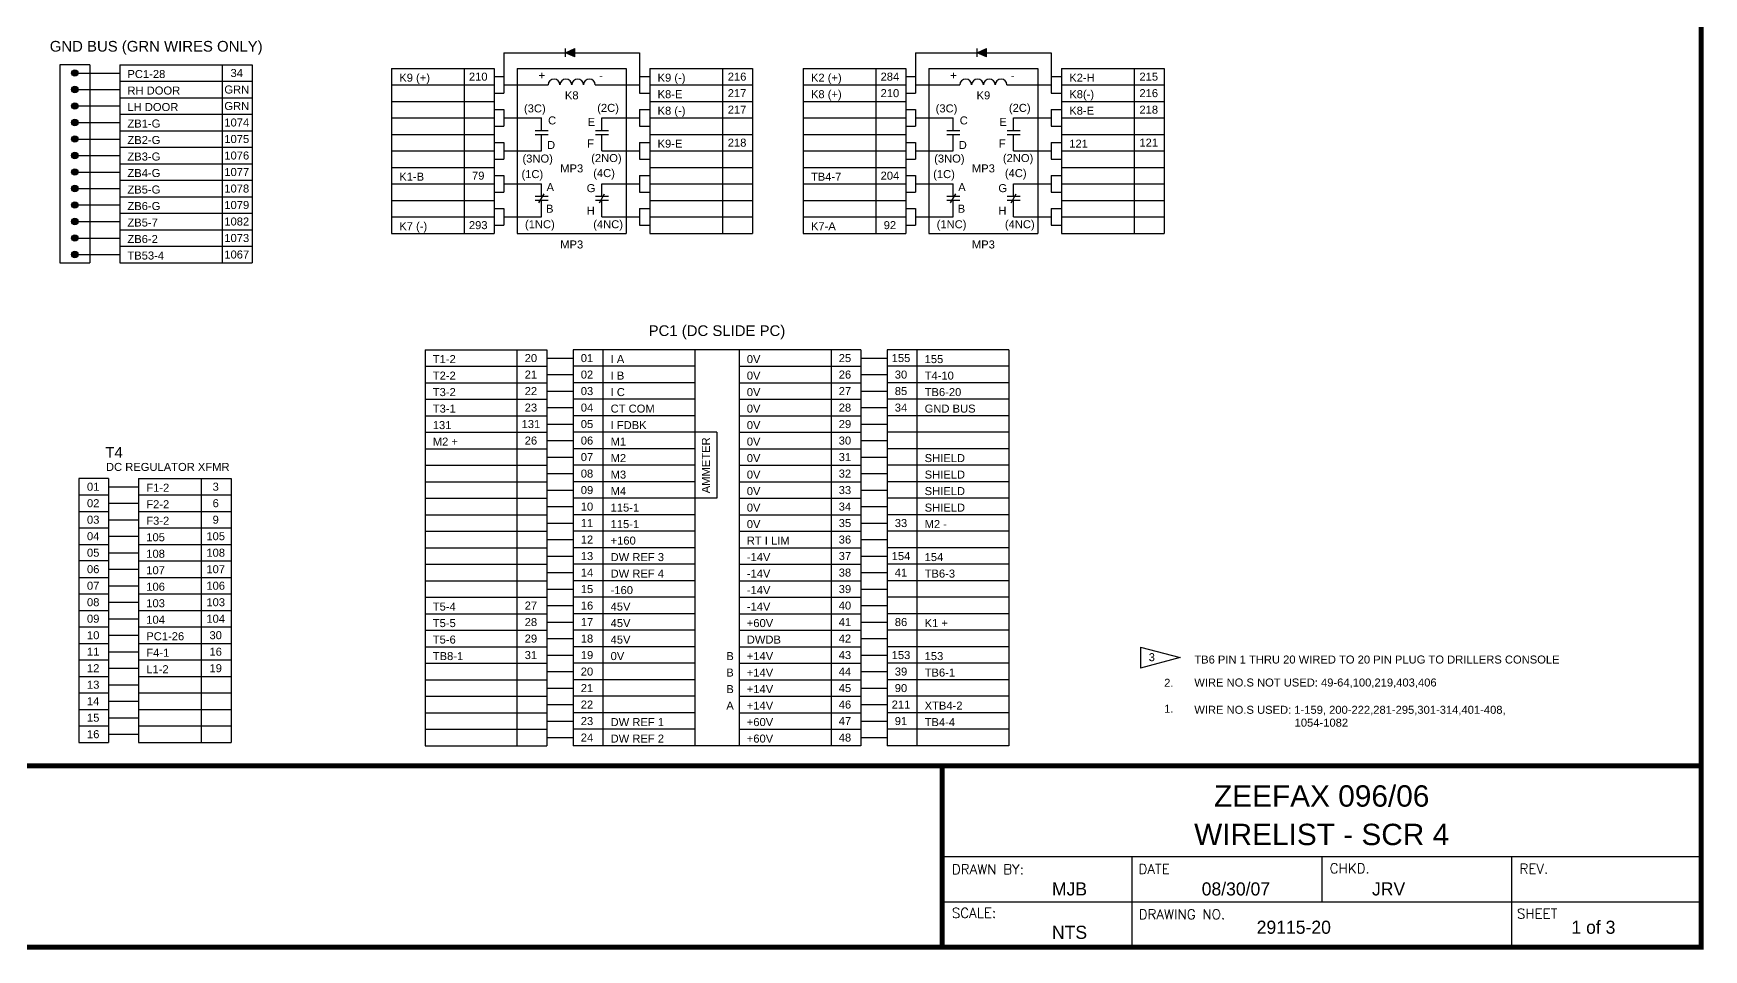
# Model space of a CAD drawing. Extents: x 1.4 to 18.1, y -1.8 to 8.6.
# Drawn here: x 8.3 to 18.08, y -1.79 to 3.57 of the extents above; entities that cross this region are included whole.
import ezdxf
from ezdxf.enums import TextEntityAlignment as Align

# ---------------------------------------------------------------- set-up
doc = ezdxf.new("R2010")
doc.units = 0
doc.header["$MEASUREMENT"] = 0
doc.layers.get('0').update_dxf_attribs({"linetype": 'CONTINUOUS'})
doc.layers.add('DRAWING', color=7, linetype='CONTINUOUS')
doc.styles.add('A1', font='A1.shx')
doc.styles.add('ROMAND', font='ROMAND.shx')
doc.styles.get("Standard").update_dxf_attribs({"font": 'ARIAL.TTF'})

# ---------------------------------------------------------------- blocks, each defined once
blk = doc.blocks.new('DOT')
h = blk.add_hatch(color=256)
edge = h.paths.add_edge_path()
edge.add_arc((0, 0), 0.0249, 0, 360)
blk.add_circle((0, 0), 0.0249)
blk = doc.blocks.new('N_C_CONTACT')
for p, q in [((0.051, 0.031), (-0.051, 0.031)), ((0.051, 0), (-0.051, 0)), ((-0.02, -0.019), (0.02, 0.05))]:
    blk.add_line(p, q)
blk = doc.blocks.new('DIODE')
blk.add_hatch(color=256).paths.add_polyline_path([(0.072, 0), (0, 0.033), (0, -0.033)])
for p, q in [((0, 0.033), (0.072, 0)), ((0, 0.033), (0, -0.033)), ((0.072, 0), (0, -0.033)), ((0.072, 0.033), (0.072, -0.033))]:
    blk.add_line(p, q)
blk = doc.blocks.new('coil')
for centre in [(0.046, 0), (0.138, 0), (0.23, 0), (0.322, 0)]:
    blk.add_arc(centre, 0.046, 0, 180)
blk = doc.blocks.new('NPCAP')
for p, q in [((0, 0.051), (0, -0.051)), ((0.031, 0.051), (0.031, -0.051))]:
    blk.add_line(p, q)

msp = doc.modelspace()

# ---------------------------------------------------------------- linework, layer by layer
at = {"color": 7}
for p, q in [((13.6247, -1.2464), (18.0699, -1.2464)), ((14.736, -1.2464), (14.736, -1.7766)), ((15.8473, -1.2464), (15.8473, -1.5115)), ((16.9586, -1.2464), (16.9586, -1.7766)), ((13.6247, -1.5115), (18.0699, -1.5115))]:
    msp.add_line(p, q, dxfattribs=at)
at = {"color": 7, "const_width": 0.0288}
msp.add_lwpolyline([(18.0699, -1.7766), (18.0699, 8.6186), (1.4376, 8.6186), (1.4376, -1.7766)], close=True, dxfattribs=at)
for points in [[(1.4376, -0.7162), (18.0699, -0.7162)], [(13.6247, -1.7766), (13.6247, -0.7162)]]:
    msp.add_lwpolyline(points, dxfattribs=at)
at = {"layer": 'DRAWING', "color": 7}
for p, q in [((11.0574, 3.4588), (11.8519, 3.4588)), ((11.0574, 3.4588), (11.0574, 3.2221)), ((11.8519, 3.4588), (11.8519, 3.2221)), ((13.4687, 3.4588), (14.2632, 3.4588)), ((13.4687, 3.4588), (13.4687, 3.2221)), ((14.2632, 3.4588), (14.2632, 3.2221)), ((8.6315, 3.3883), (8.4567, 3.3883)), ((8.4567, 3.3883), (8.4567, 2.2293)), ((8.5441, 3.34), (8.8071, 3.34)), ((8.6315, 3.3883), (8.6315, 2.2293)), ((8.8071, 3.3883), (8.8071, 2.2293)), ((8.8071, 3.3883), (9.5828, 3.3883)), ((9.408, 3.3883), (9.408, 2.2293)), ((9.5828, 3.3883), (9.5828, 2.2293)), ((10.3993, 3.367), (10.3993, 2.4012)), ((10.3993, 3.367), (11.0002, 3.367)), ((10.8254, 3.367), (10.8254, 2.4012)), ((11.0002, 3.367), (11.0002, 2.4012)), ((11.1351, 3.367), (11.1351, 2.4012)), ((11.1351, 3.367), (11.7742, 3.367)), ((11.7742, 3.367), (11.7742, 2.4012)), ((11.9123, 3.367), (12.5132, 3.367)), ((11.9123, 3.367), (11.9123, 2.4012)), ((12.3384, 3.367), (12.3384, 2.4012)), ((12.5132, 3.367), (12.5132, 2.4012)), ((12.8106, 3.367), (13.4116, 3.367)), ((12.8106, 3.367), (12.8106, 2.4012)), ((13.2367, 3.367), (13.2367, 2.4012)), ((13.4116, 3.367), (13.4116, 2.4012)), ((13.5464, 3.367), (13.5464, 2.4012)), ((13.5464, 3.367), (14.1856, 3.367)), ((14.1856, 3.367), (14.1856, 2.4012)), ((14.3236, 3.367), (14.9246, 3.367)), ((14.3236, 3.367), (14.3236, 2.4012)), ((14.7497, 3.367), (14.7497, 2.4012)), ((14.9246, 3.367), (14.9246, 2.4012)), ((8.5441, 3.2434), (8.8071, 3.2434)), ((8.8071, 3.2917), (9.5828, 3.2917)), ((10.3993, 3.2704), (11.0002, 3.2704)), ((11.0002, 3.3187), (11.0574, 3.3187)), ((11.0574, 3.2704), (11.3168, 3.2704)), ((11.5925, 3.2704), (11.8519, 3.2704)), ((11.8519, 3.3187), (11.9123, 3.3187)), ((11.9123, 3.2704), (12.5132, 3.2704)), ((12.8106, 3.2704), (13.4116, 3.2704)), ((13.4116, 3.3187), (13.4687, 3.3187)), ((13.4687, 3.2704), (13.7281, 3.2704)), ((14.0038, 3.2704), (14.2632, 3.2704)), ((14.2632, 3.3187), (14.3236, 3.3187)), ((14.3236, 3.2704), (14.9246, 3.2704)), ((8.5441, 3.1469), (8.8071, 3.1469)), ((8.8071, 3.1951), (9.5828, 3.1951)), ((10.3993, 3.1738), (11.0002, 3.1738)), ((11.0002, 3.2221), (11.0574, 3.2221)), ((11.8519, 3.2221), (11.9123, 3.2221)), ((11.9123, 3.1738), (12.5132, 3.1738)), ((12.8106, 3.1738), (13.4116, 3.1738)), ((13.4116, 3.2221), (13.4687, 3.2221)), ((14.2632, 3.2221), (14.3236, 3.2221)), ((14.3236, 3.1738), (14.9246, 3.1738)), ((8.5441, 3.0503), (8.8071, 3.0503)), ((8.8071, 3.0986), (9.5828, 3.0986)), ((10.3993, 3.0772), (11.0002, 3.0772)), ((11.0002, 3.1255), (11.0574, 3.1255)), ((11.0574, 3.1255), (11.0574, 3.0289)), ((11.0574, 3.0772), (11.2778, 3.0772)), ((11.2778, 3.0041), (11.2778, 3.0772)), ((11.6315, 3.0041), (11.6315, 3.0772)), ((11.6315, 3.0772), (11.8519, 3.0772)), ((11.8519, 3.1255), (11.8519, 3.0289)), ((11.8519, 3.1255), (11.9123, 3.1255)), ((11.9123, 3.0772), (12.5132, 3.0772)), ((12.8106, 3.0772), (13.4116, 3.0772)), ((13.4116, 3.1255), (13.4687, 3.1255)), ((13.4687, 3.1255), (13.4687, 3.0289)), ((13.4687, 3.0772), (13.6891, 3.0772)), ((13.6891, 3.0041), (13.6891, 3.0772)), ((14.0428, 3.0772), (14.2632, 3.0772)), ((14.0428, 3.0041), (14.0428, 3.0772)), ((14.2632, 3.1255), (14.2632, 3.0289)), ((14.2632, 3.1255), (14.3236, 3.1255)), ((14.3236, 3.0772), (14.9246, 3.0772)), ((8.5441, 2.9537), (8.8071, 2.9537)), ((8.8071, 3.002), (9.5828, 3.002)), ((10.3993, 2.9807), (11.0002, 2.9807)), ((11.0002, 3.0289), (11.0574, 3.0289)), ((11.2778, 2.8841), (11.2778, 2.9807)), ((11.6315, 2.8841), (11.6315, 2.9807)), ((11.8519, 3.0289), (11.9123, 3.0289)), ((11.9123, 2.9807), (12.5132, 2.9807)), ((12.8106, 2.9807), (13.4116, 2.9807)), ((13.4116, 3.0289), (13.4687, 3.0289)), ((13.6891, 2.8841), (13.6891, 2.9807)), ((14.0428, 2.8841), (14.0428, 2.9807)), ((14.2632, 3.0289), (14.3236, 3.0289)), ((14.3236, 2.9807), (14.9246, 2.9807)), ((8.5441, 2.8571), (8.8071, 2.8571)), ((8.8071, 2.9054), (9.5828, 2.9054)), ((10.3993, 2.8841), (11.0002, 2.8841)), ((11.0002, 2.9324), (11.0574, 2.9324)), ((11.0574, 2.9324), (11.0574, 2.8358)), ((11.0574, 2.8841), (11.2778, 2.8841)), ((11.6315, 2.8841), (11.8519, 2.8841)), ((11.8519, 2.9324), (11.8519, 2.8358)), ((11.8519, 2.9324), (11.9123, 2.9324)), ((11.9123, 2.8841), (12.5132, 2.8841)), ((12.8106, 2.8841), (13.4116, 2.8841)), ((13.4116, 2.9324), (13.4687, 2.9324)), ((13.4687, 2.9324), (13.4687, 2.8358)), ((13.4687, 2.8841), (13.6891, 2.8841)), ((14.0428, 2.8841), (14.2632, 2.8841)), ((14.2632, 2.9324), (14.2632, 2.8358)), ((14.2632, 2.9324), (14.3236, 2.9324)), ((14.3236, 2.8841), (14.9246, 2.8841)), ((8.5441, 2.7605), (8.8071, 2.7605)), ((8.8071, 2.8088), (9.5828, 2.8088)), ((10.3993, 2.7875), (11.0002, 2.7875)), ((11.0002, 2.8358), (11.0574, 2.8358)), ((11.0002, 2.7392), (11.0574, 2.7392)), ((11.0574, 2.7392), (11.0574, 2.6426)), ((11.8519, 2.8358), (11.9123, 2.8358)), ((11.8519, 2.7392), (11.8519, 2.6426)), ((11.8519, 2.7392), (11.9123, 2.7392)), ((11.9123, 2.7875), (12.5132, 2.7875)), ((12.8106, 2.7875), (13.4116, 2.7875)), ((13.4116, 2.8358), (13.4687, 2.8358)), ((13.4116, 2.7392), (13.4687, 2.7392)), ((13.4687, 2.7392), (13.4687, 2.6426)), ((14.2632, 2.8358), (14.3236, 2.8358)), ((14.2632, 2.7392), (14.2632, 2.6426)), ((14.2632, 2.7392), (14.3236, 2.7392)), ((14.3236, 2.7875), (14.9246, 2.7875)), ((8.5441, 2.6639), (8.8071, 2.6639)), ((8.8071, 2.7122), (9.5828, 2.7122)), ((10.3993, 2.6909), (11.0002, 2.6909)), ((11.0002, 2.6426), (11.0574, 2.6426)), ((11.0574, 2.6909), (11.2778, 2.6909)), ((11.2778, 2.6178), (11.2778, 2.6909)), ((11.6315, 2.6178), (11.6315, 2.6909)), ((11.6315, 2.6909), (11.8519, 2.6909)), ((11.8519, 2.6426), (11.9123, 2.6426)), ((11.9123, 2.6909), (12.5132, 2.6909)), ((12.8106, 2.6909), (13.4116, 2.6909)), ((13.4116, 2.6426), (13.4687, 2.6426)), ((13.4687, 2.6909), (13.6891, 2.6909)), ((13.6891, 2.6178), (13.6891, 2.6909)), ((14.0428, 2.6178), (14.0428, 2.6909)), ((14.0428, 2.6909), (14.2632, 2.6909)), ((14.2632, 2.6426), (14.3236, 2.6426)), ((14.3236, 2.6909), (14.9246, 2.6909)), ((8.5441, 2.5674), (8.8071, 2.5674)), ((8.8071, 2.6157), (9.5828, 2.6157)), ((10.3993, 2.5943), (11.0002, 2.5943)), ((11.0002, 2.546), (11.0574, 2.546)), ((11.0574, 2.546), (11.0574, 2.4495)), ((11.2778, 2.4977), (11.2778, 2.5943)), ((11.6315, 2.4977), (11.6315, 2.5943)), ((11.8519, 2.546), (11.9123, 2.546)), ((11.8519, 2.546), (11.8519, 2.4495)), ((11.9123, 2.5943), (12.5132, 2.5943)), ((12.8106, 2.5943), (13.4116, 2.5943)), ((13.4116, 2.546), (13.4687, 2.546)), ((13.4687, 2.546), (13.4687, 2.4495)), ((13.6891, 2.4977), (13.6891, 2.5943)), ((14.0428, 2.4977), (14.0428, 2.5943)), ((14.2632, 2.546), (14.2632, 2.4495)), ((14.2632, 2.546), (14.3236, 2.546)), ((14.3236, 2.5943), (14.9246, 2.5943)), ((8.5441, 2.4708), (8.8071, 2.4708)), ((8.8071, 2.5191), (9.5828, 2.5191)), ((10.3993, 2.4977), (11.0002, 2.4977)), ((11.0002, 2.4495), (11.0574, 2.4495)), ((11.0574, 2.4977), (11.2778, 2.4977)), ((11.6315, 2.4977), (11.8519, 2.4977)), ((11.8519, 2.4495), (11.9123, 2.4495)), ((11.9123, 2.4977), (12.5132, 2.4977)), ((12.8106, 2.4977), (13.4116, 2.4977)), ((13.4116, 2.4495), (13.4687, 2.4495)), ((13.4687, 2.4977), (13.6891, 2.4977)), ((14.0428, 2.4977), (14.2632, 2.4977)), ((14.2632, 2.4495), (14.3236, 2.4495)), ((14.3236, 2.4977), (14.9246, 2.4977)), ((8.5441, 2.3742), (8.8071, 2.3742)), ((8.8071, 2.4225), (9.5828, 2.4225)), ((10.3993, 2.4012), (11.0002, 2.4012)), ((11.1351, 2.4012), (11.7742, 2.4012)), ((11.9123, 2.4012), (12.5132, 2.4012)), ((12.8106, 2.4012), (13.4116, 2.4012)), ((13.5464, 2.4012), (14.1856, 2.4012)), ((14.3236, 2.4012), (14.9246, 2.4012)), ((8.5441, 2.2776), (8.8071, 2.2776)), ((8.8071, 2.3259), (9.5828, 2.3259)), ((8.4567, 2.2293), (8.6315, 2.2293)), ((8.8071, 2.2293), (9.5828, 2.2293)), ((10.5956, 1.7197), (10.5956, -0.5983)), ((10.5956, 1.7197), (11.3089, 1.7197)), ((11.134, 1.7197), (11.134, -0.5983)), ((11.3089, 1.7197), (11.3089, -0.5983)), ((11.3089, 1.6714), (11.4624, 1.6714)), ((11.4624, 1.7197), (11.4624, -0.5983)), ((13.1481, 1.7197), (11.4624, 1.7197)), ((11.6373, 1.7197), (11.6373, -0.5983)), ((12.1757, 1.7197), (12.1757, -0.5983)), ((12.4349, 1.7197), (12.4349, -0.5983)), ((12.9733, 1.7197), (12.9733, -0.5983)), ((13.1481, 1.7197), (13.1481, -0.5983)), ((13.1481, 1.6714), (13.3017, 1.6714)), ((13.3017, 1.7197), (13.3017, -0.5983)), ((14.015, 1.7197), (13.3017, 1.7197)), ((13.4765, 1.7197), (13.4765, -0.5983)), ((14.015, 1.7197), (14.015, -0.5983)), ((10.5956, 1.6231), (11.3089, 1.6231)), ((11.3089, 1.5748), (11.4624, 1.5748)), ((12.1757, 1.6231), (11.4624, 1.6231)), ((12.4349, 1.6231), (13.1481, 1.6231)), ((13.1481, 1.5748), (13.3017, 1.5748)), ((14.015, 1.6231), (13.3017, 1.6231)), ((10.5956, 1.5265), (11.3089, 1.5265)), ((11.3089, 1.4782), (11.4624, 1.4782)), ((12.1757, 1.5265), (11.4624, 1.5265)), ((12.4349, 1.5265), (13.1481, 1.5265)), ((13.1481, 1.4782), (13.3017, 1.4782)), ((14.015, 1.5265), (13.3017, 1.5265)), ((10.5956, 1.4299), (11.3089, 1.4299)), ((11.3089, 1.3816), (11.4624, 1.3816)), ((12.1757, 1.4299), (11.4624, 1.4299)), ((12.4349, 1.4299), (13.1481, 1.4299)), ((13.1481, 1.3816), (13.3017, 1.3816)), ((14.015, 1.4299), (13.3017, 1.4299)), ((10.5956, 1.3333), (11.3089, 1.3333)), ((11.3089, 1.2851), (11.4624, 1.2851)), ((12.1757, 1.3333), (11.4624, 1.3333)), ((12.4349, 1.3333), (13.1481, 1.3333)), ((13.1481, 1.2851), (13.3017, 1.2851)), ((14.015, 1.3333), (13.3017, 1.3333)), ((10.5956, 1.2368), (11.3089, 1.2368)), ((11.3089, 1.1885), (11.4624, 1.1885)), ((12.3047, 1.2368), (11.4624, 1.2368)), ((12.3047, 1.2368), (12.3047, 0.8504)), ((12.4349, 1.2368), (13.1481, 1.2368)), ((13.1481, 1.1885), (13.3017, 1.1885)), ((14.015, 1.2368), (13.3017, 1.2368)), ((10.5956, 1.1402), (11.3089, 1.1402)), ((11.3089, 1.0919), (11.4624, 1.0919)), ((12.1757, 1.1402), (11.4624, 1.1402)), ((12.4349, 1.1402), (13.1481, 1.1402)), ((13.1481, 1.0919), (13.3017, 1.0919)), ((14.015, 1.1402), (13.3017, 1.1402)), ((10.5956, 1.0436), (11.3089, 1.0436)), ((11.3089, 0.9953), (11.4624, 0.9953)), ((12.1757, 1.0436), (11.4624, 1.0436)), ((12.4349, 1.0436), (13.1481, 1.0436)), ((13.1481, 0.9953), (13.3017, 0.9953)), ((14.015, 1.0436), (13.3017, 1.0436)), ((8.567, 0.9667), (8.567, -0.5786)), ((8.7419, 0.9667), (8.567, 0.9667)), ((8.7419, 0.9667), (8.7419, -0.5786)), ((8.7419, 0.9184), (8.9174, 0.9184)), ((8.9174, 0.9667), (8.9174, -0.5786)), ((8.9174, 0.9667), (9.4595, 0.9667)), ((9.2847, 0.9667), (9.2847, -0.5786)), ((9.4595, 0.9667), (9.4595, -0.5786)), ((10.5956, 0.947), (11.3089, 0.947)), ((11.3089, 0.8987), (11.4624, 0.8987)), ((12.1757, 0.947), (11.4624, 0.947)), ((12.4349, 0.947), (13.1481, 0.947)), ((13.1481, 0.8987), (13.3017, 0.8987)), ((14.015, 0.947), (13.3017, 0.947)), ((8.567, 0.8701), (8.7419, 0.8701)), ((8.7419, 0.8218), (8.9174, 0.8218)), ((8.9174, 0.8701), (9.4595, 0.8701)), ((10.5956, 0.8504), (11.3089, 0.8504)), ((11.3089, 0.8021), (11.4624, 0.8021)), ((12.3047, 0.8504), (11.4624, 0.8504)), ((12.4349, 0.8504), (13.1481, 0.8504)), ((13.1481, 0.8021), (13.3017, 0.8021)), ((14.015, 0.8504), (13.3017, 0.8504)), ((8.567, 0.7735), (8.7419, 0.7735)), ((8.7419, 0.7252), (8.9174, 0.7252)), ((8.9174, 0.7735), (9.4595, 0.7735)), ((10.5956, 0.7539), (11.3089, 0.7539)), ((11.3089, 0.7056), (11.4624, 0.7056)), ((12.1757, 0.7539), (11.4624, 0.7539)), ((12.4349, 0.7539), (13.1481, 0.7539)), ((13.1481, 0.7056), (13.3017, 0.7056)), ((14.015, 0.7539), (13.3017, 0.7539)), ((8.567, 0.6769), (8.7419, 0.6769)), ((8.7419, 0.6287), (8.9174, 0.6287)), ((8.9174, 0.6769), (9.4595, 0.6769)), ((10.5956, 0.6573), (11.3089, 0.6573)), ((11.3089, 0.609), (11.4624, 0.609)), ((12.1757, 0.6573), (11.4624, 0.6573)), ((12.4349, 0.6573), (13.1481, 0.6573)), ((13.1481, 0.609), (13.3017, 0.609)), ((14.015, 0.6573), (13.3017, 0.6573)), ((8.567, 0.5804), (8.7419, 0.5804)), ((8.7419, 0.5321), (8.9174, 0.5321)), ((8.9174, 0.5804), (9.4595, 0.5804)), ((10.5956, 0.5607), (11.3089, 0.5607)), ((11.3089, 0.5124), (11.4624, 0.5124)), ((12.1757, 0.5607), (11.4624, 0.5607)), ((12.4349, 0.5607), (13.1481, 0.5607)), ((13.1481, 0.5124), (13.3017, 0.5124)), ((14.015, 0.5607), (13.3017, 0.5607)), ((8.7419, 0.4838), (8.567, 0.4838)), ((8.7419, 0.4355), (8.9174, 0.4355)), ((8.9174, 0.4838), (9.4595, 0.4838)), ((10.5956, 0.4641), (11.3089, 0.4641)), ((11.3089, 0.4158), (11.4624, 0.4158)), ((12.1757, 0.4641), (11.4624, 0.4641)), ((12.4349, 0.4641), (13.1481, 0.4641)), ((13.1481, 0.4158), (13.3017, 0.4158)), ((14.015, 0.4641), (13.3017, 0.4641)), ((8.567, 0.3872), (8.7419, 0.3872)), ((8.7419, 0.3389), (8.9174, 0.3389)), ((8.9174, 0.3872), (9.4595, 0.3872)), ((10.5956, 0.3675), (11.3089, 0.3675)), ((11.3089, 0.3192), (11.4624, 0.3192)), ((12.1757, 0.3675), (11.4624, 0.3675)), ((12.4349, 0.3675), (13.1481, 0.3675)), ((13.1481, 0.3192), (13.3017, 0.3192)), ((14.015, 0.3675), (13.3017, 0.3675)), ((8.567, 0.2906), (8.7419, 0.2906)), ((8.7419, 0.2423), (8.9174, 0.2423)), ((8.9174, 0.2906), (9.4595, 0.2906)), ((10.5956, 0.2709), (11.3089, 0.2709)), ((11.3089, 0.2227), (11.4624, 0.2227)), ((12.1757, 0.2709), (11.4624, 0.2709)), ((12.4349, 0.2709), (13.1481, 0.2709)), ((13.1481, 0.2227), (13.3017, 0.2227)), ((14.015, 0.2709), (13.3017, 0.2709)), ((8.567, 0.194), (8.7419, 0.194)), ((8.7419, 0.1457), (8.9174, 0.1457)), ((8.9174, 0.194), (9.4595, 0.194)), ((10.5956, 0.1744), (11.3089, 0.1744)), ((11.3089, 0.1261), (11.4624, 0.1261)), ((12.1757, 0.1744), (11.4624, 0.1744)), ((12.4349, 0.1744), (13.1481, 0.1744)), ((13.1481, 0.1261), (13.3017, 0.1261)), ((14.015, 0.1744), (13.3017, 0.1744)), ((8.567, 0.0975), (8.7419, 0.0975)), ((8.567, 0.0009), (8.7419, 0.0009)), ((8.7419, 0.0492), (8.9174, 0.0492)), ((8.9174, 0.0975), (9.4595, 0.0975)), ((8.9174, 0.0009), (9.4595, 0.0009)), ((10.5956, 0.0778), (11.3089, 0.0778)), ((11.3089, 0.0295), (11.4624, 0.0295)), ((12.1757, 0.0778), (11.4624, 0.0778)), ((12.4349, 0.0778), (13.1481, 0.0778)), ((13.1481, 0.0295), (13.3017, 0.0295)), ((14.015, 0.0778), (13.3017, 0.0778)), ((8.567, -0.0957), (8.7419, -0.0957)), ((8.7419, -0.0474), (8.9174, -0.0474)), ((8.9174, -0.0957), (9.4595, -0.0957)), ((10.5956, -0.0188), (11.3089, -0.0188)), ((11.3089, -0.0671), (11.4624, -0.0671)), ((12.1757, -0.0188), (11.4624, -0.0188)), ((12.4349, -0.0188), (13.1481, -0.0188)), ((13.1481, -0.0671), (13.3017, -0.0671)), ((14.015, -0.0188), (13.3017, -0.0188)), ((14.7864, -0.0201), (15.0191, -0.0822)), ((14.7864, -0.0201), (14.7864, -0.1443)), ((15.0191, -0.0822), (14.7864, -0.1443)), ((8.567, -0.1923), (8.7419, -0.1923)), ((8.7419, -0.144), (8.9174, -0.144)), ((8.9174, -0.1923), (9.4595, -0.1923)), ((10.5956, -0.1154), (11.3089, -0.1154)), ((11.3089, -0.1637), (11.4624, -0.1637)), ((12.1757, -0.1154), (11.4624, -0.1154)), ((12.4349, -0.1154), (13.1481, -0.1154)), ((13.1481, -0.1637), (13.3017, -0.1637)), ((14.015, -0.1154), (13.3017, -0.1154)), ((8.567, -0.2889), (8.7419, -0.2889)), ((8.7419, -0.2406), (8.9174, -0.2406)), ((8.9174, -0.2889), (9.4595, -0.2889)), ((10.5956, -0.212), (11.3089, -0.212)), ((11.3089, -0.2603), (11.4624, -0.2603)), ((12.1757, -0.212), (11.4624, -0.212)), ((12.4349, -0.212), (13.1481, -0.212)), ((13.1481, -0.2603), (13.3017, -0.2603)), ((14.015, -0.212), (13.3017, -0.212)), ((8.567, -0.3854), (8.7419, -0.3854)), ((8.7419, -0.3372), (8.9174, -0.3372)), ((8.9174, -0.3854), (9.4595, -0.3854)), ((10.5956, -0.3085), (11.3089, -0.3085)), ((11.3089, -0.3568), (11.4624, -0.3568)), ((12.1757, -0.3085), (11.4624, -0.3085)), ((12.4349, -0.3085), (13.1481, -0.3085)), ((13.1481, -0.3568), (13.3017, -0.3568)), ((14.015, -0.3085), (13.3017, -0.3085)), ((8.567, -0.482), (8.7419, -0.482)), ((8.7419, -0.4337), (8.9174, -0.4337)), ((8.9174, -0.482), (9.4595, -0.482)), ((10.5956, -0.4051), (11.3089, -0.4051)), ((11.3089, -0.4534), (11.4624, -0.4534)), ((12.1757, -0.4051), (11.4624, -0.4051)), ((12.4349, -0.4051), (13.1481, -0.4051)), ((13.1481, -0.4534), (13.3017, -0.4534)), ((14.015, -0.4051), (13.3017, -0.4051)), ((8.567, -0.5786), (8.7419, -0.5786)), ((8.7419, -0.5303), (8.9174, -0.5303)), ((8.9174, -0.5786), (9.4595, -0.5786)), ((10.5956, -0.5017), (11.3089, -0.5017)), ((11.3089, -0.55), (11.4624, -0.55)), ((12.1757, -0.5017), (11.4624, -0.5017)), ((12.4349, -0.5017), (13.1481, -0.5017)), ((13.1481, -0.55), (13.3017, -0.55)), ((14.015, -0.5017), (13.3017, -0.5017)), ((10.5956, -0.5983), (11.3089, -0.5983)), ((13.1481, -0.5983), (11.4624, -0.5983)), ((14.015, -0.5983), (13.3017, -0.5983))]:
    msp.add_line(p, q, dxfattribs=at)

# ---------------------------------------------------------------- block references
at = {"layer": 'DRAWING', "color": 7, "xscale": 0.75, "yscale": 0.75, "zscale": 0.75}
for name, p, rotation in [('DIODE', (11.4723, 3.4588), 180), ('DIODE', (13.8836, 3.4588), 180), ('NPCAP', (11.2778, 2.9807), 90), ('NPCAP', (11.6315, 2.9807), 90), ('NPCAP', (13.6891, 2.9807), 90), ('NPCAP', (14.0428, 2.9807), 90)]:
    msp.add_blockref(name, p, dxfattribs=dict(at, rotation=rotation))
for name, p in [('DOT', (8.5441, 3.34)), ('DOT', (8.5441, 3.2434)), ('coil', (11.3168, 3.2704)), ('coil', (13.7281, 3.2704)), ('DOT', (8.5441, 3.1469)), ('DOT', (8.5441, 3.0503)), ('DOT', (8.5441, 2.9537)), ('DOT', (8.5441, 2.8571)), ('DOT', (8.5441, 2.7605)), ('DOT', (8.5441, 2.6639)), ('DOT', (8.5441, 2.5674)), ('N_C_CONTACT', (11.2778, 2.5943)), ('N_C_CONTACT', (11.6315, 2.5943)), ('N_C_CONTACT', (13.6891, 2.5943)), ('N_C_CONTACT', (14.0428, 2.5943)), ('DOT', (8.5441, 2.4708)), ('DOT', (8.5441, 2.3742)), ('DOT', (8.5441, 2.2776))]:
    msp.add_blockref(name, p, dxfattribs=at)

# ---------------------------------------------------------------- texts
at = {"color": 7}
for s, height, style, p in [('DRAWN BY:', 0.05763, 'ROMAND', (13.6812, -1.3498)), ('DATE', 0.05763, 'ROMAND', (14.7744, -1.3479)), ('CHKD.', 0.05763, 'ROMAND', (15.8944, -1.3446)), ('REV.', 0.05763, 'ROMAND', (17.0068, -1.3471)), ('MJB', 0.07694, 'A1', (14.2675, -1.4744)), ('08/30/07', 0.07694, 'A1', (15.1446, -1.4744)), ('JRV', 0.07694, 'A1', (16.1422, -1.4744)), ('SCALE:', 0.05763, 'ROMAND', (13.6811, -1.6051)), ('DRAWING NO.', 0.057631, 'ROMAND', (14.7757, -1.6132)), ('SHEET', 0.05763, 'ROMAND', (16.9908, -1.6095)), ('NTS', 0.07694, 'A1', (14.2675, -1.7284)), ('29115-20', 0.07694, 'A1', (15.4666, -1.6987)), ('1 of 3', 0.07694, 'A1', (17.3104, -1.6987))]:
    msp.add_text(s, height=height, dxfattribs=dict(at, style=style)).set_placement(p)
at = {"layer": 'DRAWING', "color": 7}
for s, height, p in [('GND BUS (GRN WIRES ONLY)', 0.0625, (9.0207, 3.4653)), ('K8', 0.04688, (11.4547, 3.1858)), ('K9', 0.04688, (13.866, 3.1858)), ('MP3', 0.04688, (11.4547, 2.7582)), ('MP3', 0.04688, (13.866, 2.7582)), ('MP3', 0.04688, (11.4547, 2.3129)), ('MP3', 0.04688, (13.866, 2.3129)), ('PC1 (DC SLIDE PC)', 0.0625, (12.3053, 1.8005))]:
    msp.add_text(s, height=height, dxfattribs=at).set_placement(p, align=Align.CENTER)
for s, height, p in [('PC1-28', 0.04688, (8.8522, 3.3106)), ('K9 (+)', 0.04688, (10.4445, 3.2893)), ('+', 0.0469, (11.2602, 3.3032)), ('K9 (-)', 0.04688, (11.9575, 3.2893)), ('K2 (+)', 0.04688, (12.8558, 3.2893)), ('+', 0.0469, (13.6715, 3.3032)), ('K2-H', 0.04688, (14.3688, 3.2893)), ('RH DOOR', 0.04688, (8.8522, 3.214)), ('-', 0.0469, (11.6157, 3.3003)), ('K8-E', 0.04688, (11.9575, 3.1927)), ('K8 (+)', 0.04688, (12.8558, 3.1927)), ('-', 0.0469, (14.027, 3.3003)), ('K8(-)', 0.04688, (14.3688, 3.1927)), ('LH DOOR', 0.04688, (8.8522, 3.1174)), ('(3C)', 0.04688, (11.175, 3.1094)), ('(2C)', 0.04688, (11.6039, 3.1124)), ('K8 (-)', 0.04688, (11.9575, 3.0961)), ('(3C)', 0.04688, (13.5863, 3.1094)), ('(2C)', 0.04688, (14.0153, 3.1124)), ('K8-E', 0.04688, (14.3688, 3.0961)), ('ZB1-G', 0.04688, (8.8522, 3.0208)), ('C', 0.0469, (11.316, 3.039)), ('E', 0.0469, (11.5481, 3.0302)), ('C', 0.0469, (13.7273, 3.039)), ('E', 0.0469, (13.9594, 3.0302)), ('ZB2-G', 0.04688, (8.8522, 2.9243)), ('D', 0.0469, (11.3101, 2.8951)), ('F', 0.0469, (11.5452, 2.9039)), ('K9-E', 0.04688, (11.9575, 2.9029)), ('D', 0.0469, (13.7214, 2.8951)), ('F', 0.0469, (13.9565, 2.9039)), ('121', 0.04688, (14.3688, 2.9029)), ('ZB3-G', 0.04688, (8.8522, 2.8277)), ('(3NO)', 0.04688, (11.1661, 2.8158)), ('(2NO)', 0.04688, (11.5687, 2.8188)), ('(3NO)', 0.04688, (13.5775, 2.8158)), ('(2NO)', 0.04688, (13.98, 2.8188)), ('ZB4-G', 0.04688, (8.8522, 2.7311)), ('K1-B', 0.04688, (10.4445, 2.7098)), ('(1C)', 0.04688, (11.1603, 2.7248)), ('(4C)', 0.04688, (11.5804, 2.7307)), ('TB4-7', 0.04688, (12.8558, 2.7098)), ('(1C)', 0.04688, (13.5716, 2.7248)), ('(4C)', 0.04688, (13.9918, 2.7307)), ('ZB5-G', 0.04688, (8.8522, 2.6345)), ('A', 0.0469, (11.3072, 2.6485)), ('G', 0.0469, (11.5422, 2.6426)), ('A', 0.0469, (13.7185, 2.6485)), ('G', 0.0469, (13.9536, 2.6426)), ('ZB6-G', 0.04688, (8.8522, 2.5379)), ('B', 0.0469, (11.3042, 2.5222)), ('H', 0.0469, (11.5422, 2.5105)), ('B', 0.0469, (13.7156, 2.5222)), ('H', 0.0469, (13.9536, 2.5105)), ('ZB5-7', 0.04688, (8.8522, 2.4414)), ('K7 (-)', 0.04688, (10.4445, 2.42)), ('(1NC)', 0.04688, (11.1808, 2.4312)), ('(4NC)', 0.04688, (11.5804, 2.4312)), ('K7-A', 0.04688, (12.8558, 2.42)), ('(1NC)', 0.04688, (13.5922, 2.4312)), ('(4NC)', 0.04688, (13.9918, 2.4312)), ('ZB6-2', 0.04688, (8.8522, 2.3448)), ('TB53-4', 0.04688, (8.8522, 2.2482)), ('T1-2', 0.04688, (10.6408, 1.6419)), ('I A', 0.04688, (11.6824, 1.6419)), ('0V', 0.04688, (12.48, 1.6419)), ('155', 0.04688, (13.5217, 1.6419)), ('T2-2', 0.04688, (10.6408, 1.5454)), ('I B', 0.04688, (11.6824, 1.5454)), ('0V', 0.04688, (12.48, 1.5454)), ('T4-10', 0.04688, (13.5217, 1.5454)), ('T3-2', 0.04688, (10.6408, 1.4488)), ('I C', 0.04688, (11.6824, 1.4488)), ('0V', 0.04688, (12.48, 1.4488)), ('TB6-20', 0.04688, (13.5217, 1.4488)), ('T3-1', 0.04688, (10.6408, 1.3522)), ('CT COM', 0.04688, (11.6824, 1.3522)), ('0V', 0.04688, (12.48, 1.3522)), ('GND BUS', 0.04688, (13.5217, 1.3522)), ('131', 0.04688, (10.6408, 1.2556)), ('I FDBK', 0.04688, (11.6824, 1.2556)), ('0V', 0.04688, (12.48, 1.2556)), ('M2 +', 0.04688, (10.6408, 1.159)), ('M1', 0.04688, (11.6824, 1.159)), ('0V', 0.04688, (12.48, 1.159)), ('T4', 0.0625, (8.7229, 1.0879)), ('M2', 0.04688, (11.6824, 1.0625)), ('0V', 0.04688, (12.48, 1.0625)), ('SHIELD', 0.04688, (13.5217, 1.0625)), ('DC REGULATOR XFMR', 0.046875, (8.7266, 1.0107)), ('M3', 0.04688, (11.6824, 0.9659)), ('0V', 0.04688, (12.48, 0.9659)), ('SHIELD', 0.04688, (13.5217, 0.9659)), ('F1-2', 0.04688, (8.9626, 0.889)), ('M4', 0.04688, (11.6824, 0.8693)), ('0V', 0.04688, (12.48, 0.8693)), ('SHIELD', 0.04688, (13.5217, 0.8693)), ('F2-2', 0.04688, (8.9626, 0.7924)), ('115-1', 0.04688, (11.6824, 0.7727)), ('0V', 0.04688, (12.48, 0.7727)), ('SHIELD', 0.04688, (13.5217, 0.7727)), ('F3-2', 0.04688, (8.9626, 0.6958)), ('115-1', 0.04688, (11.6824, 0.6761)), ('0V', 0.04688, (12.48, 0.6761)), ('M2 -', 0.04688, (13.5217, 0.6761)), ('105', 0.04688, (8.9626, 0.5992)), ('+160', 0.04688, (11.6824, 0.5796)), ('RT I LIM', 0.04688, (12.48, 0.5796)), ('108', 0.04688, (8.9626, 0.5026)), ('DW REF 3', 0.04688, (11.6824, 0.483)), ('-14V', 0.04688, (12.48, 0.483)), ('154', 0.04688, (13.5217, 0.483)), ('107', 0.04688, (8.9626, 0.4061)), ('DW REF 4', 0.04688, (11.6824, 0.3864)), ('-14V', 0.04688, (12.48, 0.3864)), ('TB6-3', 0.04688, (13.5217, 0.3864)), ('106', 0.04688, (8.9626, 0.3095)), ('-160', 0.04688, (11.6824, 0.2898)), ('-14V', 0.04688, (12.48, 0.2898)), ('103', 0.04688, (8.9626, 0.2129)), ('T5-4', 0.04688, (10.6408, 0.1932)), ('45V', 0.04688, (11.6824, 0.1932)), ('-14V', 0.04688, (12.48, 0.1932)), ('104', 0.04688, (8.9626, 0.1163)), ('T5-5', 0.04688, (10.6408, 0.0966)), ('45V', 0.04688, (11.6824, 0.0966)), ('+60V', 0.04688, (12.48, 0.0966)), ('K1 +', 0.04688, (13.5217, 0.0966)), ('PC1-26', 0.04688, (8.9626, 0.0197)), ('T5-6', 0.04688, (10.6408, 0.0001)), ('45V', 0.04688, (11.6824, 0.0001)), ('DWDB', 0.04688, (12.48, 0.0001)), ('F4-1', 0.04688, (8.9626, -0.0768)), ('TB8-1', 0.04688, (10.6408, -0.0965)), ('0V', 0.04688, (11.6824, -0.0965)), ('B', 0.0469, (12.3601, -0.0965)), ('+14V', 0.04688, (12.48, -0.0965)), ('153', 0.04688, (13.5217, -0.0965)), ('3', 0.0469, (14.8342, -0.1029)), ('TB6 PIN 1 THRU 20 WIRED TO 20 PIN PLUG TO DRILLERS CONSOLE', 0.046875, (15.1013, -0.1167)), ('L1-2', 0.04688, (8.9626, -0.1734)), ('B', 0.0469, (12.3601, -0.1931)), ('+14V', 0.04688, (12.48, -0.1931)), ('TB6-1', 0.04688, (13.5217, -0.1931)), ('B', 0.0469, (12.3601, -0.2897)), ('+14V', 0.04688, (12.48, -0.2897)), ('2.', 0.04688, (14.9247, -0.2527)), ('WIRE NO.S NOT USED: 49-64,100,219,403,406', 0.046875, (15.1013, -0.2512)), ('A', 0.0469, (12.3601, -0.3863)), ('+14V', 0.04688, (12.48, -0.3863)), ('XTB4-2', 0.04688, (13.5217, -0.3863)), ('1.', 0.04688, (14.9247, -0.4047)), ('WIRE NO.S USED: 1-159, 200-222,281-295,301-314,401-408,', 0.046875, (15.1013, -0.4109)), ('DW REF 1', 0.04688, (11.6824, -0.4828)), ('+60V', 0.04688, (12.48, -0.4828)), ('TB4-4', 0.04688, (13.5217, -0.4828)), ('1054-1082', 0.04688, (15.6889, -0.4862)), ('DW REF 2', 0.04688, (11.6824, -0.5794)), ('+60V', 0.04688, (12.48, -0.5794))]:
    msp.add_text(s, height=height, dxfattribs=at).set_placement(p)
for s, height, p in [('34', 0.04688, (9.4926, 3.34)), ('210', 0.04688, (10.907, 3.3187)), ('216', 0.04688, (12.4231, 3.3187)), ('284', 0.04688, (13.3183, 3.3187)), ('215', 0.04688, (14.8344, 3.3187)), ('GRN', 0.04688, (9.4926, 3.2434)), ('217', 0.04688, (12.4231, 3.2221)), ('210', 0.04688, (13.3183, 3.2221)), ('216', 0.04688, (14.8344, 3.2221)), ('GRN', 0.04688, (9.4926, 3.1469)), ('217', 0.04688, (12.4231, 3.1255)), ('218', 0.04688, (14.8344, 3.1255)), ('1074', 0.04688, (9.4926, 3.0503)), ('1075', 0.04688, (9.4926, 2.9537)), ('218', 0.04688, (12.4231, 2.9324)), ('121', 0.04688, (14.8344, 2.9324)), ('1076', 0.04688, (9.4926, 2.8571)), ('1077', 0.04688, (9.4926, 2.7605)), ('79', 0.04688, (10.907, 2.7392)), ('204', 0.04688, (13.3183, 2.7392)), ('1078', 0.04688, (9.4926, 2.6639)), ('1079', 0.04688, (9.4926, 2.5674)), ('1082', 0.04688, (9.4926, 2.4708)), ('293', 0.04688, (10.907, 2.4495)), ('92', 0.04688, (13.3183, 2.4495)), ('1073', 0.04688, (9.4926, 2.3742)), ('1067', 0.04688, (9.4926, 2.2776)), ('20', 0.04688, (11.2156, 1.6714)), ('01', 0.04688, (11.544, 1.6714)), ('25', 0.04688, (13.0549, 1.6714)), ('155', 0.04688, (13.3833, 1.6714)), ('21', 0.04688, (11.2156, 1.5748)), ('02', 0.04688, (11.544, 1.5748)), ('26', 0.04688, (13.0549, 1.5748)), ('30', 0.04688, (13.3833, 1.5748)), ('22', 0.04688, (11.2156, 1.4782)), ('03', 0.04688, (11.544, 1.4782)), ('27', 0.04688, (13.0549, 1.4782)), ('85', 0.04688, (13.3833, 1.4782)), ('23', 0.04688, (11.2156, 1.3816)), ('04', 0.04688, (11.544, 1.3816)), ('28', 0.04688, (13.0549, 1.3816)), ('34', 0.04688, (13.3833, 1.3816)), ('131', 0.04688, (11.2156, 1.2851)), ('05', 0.04688, (11.544, 1.2851)), ('29', 0.04688, (13.0549, 1.2851)), ('26', 0.04688, (11.2156, 1.1885)), ('06', 0.04688, (11.544, 1.1885)), ('30', 0.04688, (13.0549, 1.1885)), ('07', 0.04688, (11.544, 1.0919)), ('31', 0.04688, (13.0549, 1.0919)), ('08', 0.04688, (11.544, 0.9953)), ('32', 0.04688, (13.0549, 0.9953)), ('01', 0.04688, (8.6517, 0.9184)), ('3', 0.0469, (9.3693, 0.9184)), ('09', 0.04688, (11.544, 0.8987)), ('33', 0.04688, (13.0549, 0.8987)), ('02', 0.04688, (8.6517, 0.8218)), ('6', 0.0469, (9.3693, 0.8218)), ('10', 0.04688, (11.544, 0.8021)), ('34', 0.04688, (13.0549, 0.8021)), ('03', 0.04688, (8.6517, 0.7252)), ('9', 0.0469, (9.3693, 0.7252)), ('11', 0.04688, (11.544, 0.7056)), ('35', 0.04688, (13.0549, 0.7056)), ('33', 0.04688, (13.3833, 0.7056)), ('04', 0.04688, (8.6517, 0.6287)), ('105', 0.04688, (9.3693, 0.6287)), ('12', 0.04688, (11.544, 0.609)), ('36', 0.04688, (13.0549, 0.609)), ('05', 0.04688, (8.6517, 0.5321)), ('108', 0.04688, (9.3693, 0.5321)), ('13', 0.04688, (11.544, 0.5124)), ('37', 0.04688, (13.0549, 0.5124)), ('154', 0.04688, (13.3833, 0.5124)), ('06', 0.04688, (8.6517, 0.4355)), ('107', 0.04688, (9.3693, 0.4355)), ('14', 0.04688, (11.544, 0.4158)), ('38', 0.04688, (13.0549, 0.4158)), ('41', 0.04688, (13.3833, 0.4158)), ('07', 0.04688, (8.6517, 0.3389)), ('106', 0.04688, (9.3693, 0.3389)), ('15', 0.04688, (11.544, 0.3192)), ('39', 0.04688, (13.0549, 0.3192)), ('08', 0.04688, (8.6517, 0.2423)), ('103', 0.04688, (9.3693, 0.2423)), ('27', 0.04688, (11.2156, 0.2227)), ('16', 0.04688, (11.544, 0.2227)), ('40', 0.04688, (13.0549, 0.2227)), ('09', 0.04688, (8.6517, 0.1457)), ('104', 0.04688, (9.3693, 0.1457)), ('28', 0.04688, (11.2156, 0.1261)), ('17', 0.04688, (11.544, 0.1261)), ('41', 0.04688, (13.0549, 0.1261)), ('86', 0.04688, (13.3833, 0.1261)), ('10', 0.04688, (8.6517, 0.0492)), ('30', 0.04688, (9.3693, 0.0492)), ('29', 0.04688, (11.2156, 0.0295)), ('18', 0.04688, (11.544, 0.0295)), ('42', 0.04688, (13.0549, 0.0295)), ('11', 0.04688, (8.6517, -0.0474)), ('16', 0.04688, (9.3693, -0.0474)), ('31', 0.04688, (11.2156, -0.0671)), ('19', 0.04688, (11.544, -0.0671)), ('43', 0.04688, (13.0549, -0.0671)), ('153', 0.04688, (13.3833, -0.0671)), ('12', 0.04688, (8.6517, -0.144)), ('19', 0.04688, (9.3693, -0.144)), ('20', 0.04688, (11.544, -0.1637)), ('44', 0.04688, (13.0549, -0.1637)), ('39', 0.04688, (13.3833, -0.1637)), ('13', 0.04688, (8.6517, -0.2406)), ('21', 0.04688, (11.544, -0.2603)), ('45', 0.04688, (13.0549, -0.2603)), ('90', 0.04688, (13.3833, -0.2603)), ('14', 0.04688, (8.6517, -0.3372)), ('22', 0.04688, (11.544, -0.3568)), ('46', 0.04688, (13.0549, -0.3568)), ('211', 0.04688, (13.3833, -0.3568)), ('15', 0.04688, (8.6517, -0.4337)), ('23', 0.04688, (11.544, -0.4534)), ('47', 0.04688, (13.0549, -0.4534)), ('91', 0.04688, (13.3833, -0.4534)), ('16', 0.04688, (8.6517, -0.5303)), ('24', 0.04688, (11.544, -0.55)), ('48', 0.04688, (13.0549, -0.55))]:
    msp.add_text(s, height=height, dxfattribs=at).set_placement(p, align=Align.MIDDLE_CENTER)
msp.add_text('AMMETER', height=0.04688, rotation=90, dxfattribs=at).set_placement((12.2402, 1.0436), align=Align.MIDDLE_CENTER)
at = {"layer": 'DRAWING', "color": 7, "linetype": 'ByBlock'}
msp.add_text('ZEEFAX 096/06', height=0.125, dxfattribs=at).set_placement((15.8474, -0.9545), align=Align.CENTER)
msp.add_text('WIRELIST - SCR 4', height=0.125, dxfattribs=at).set_placement((15.8473, -1.1171), align=Align.MIDDLE_CENTER)

doc.saveas('drawing.dxf')
